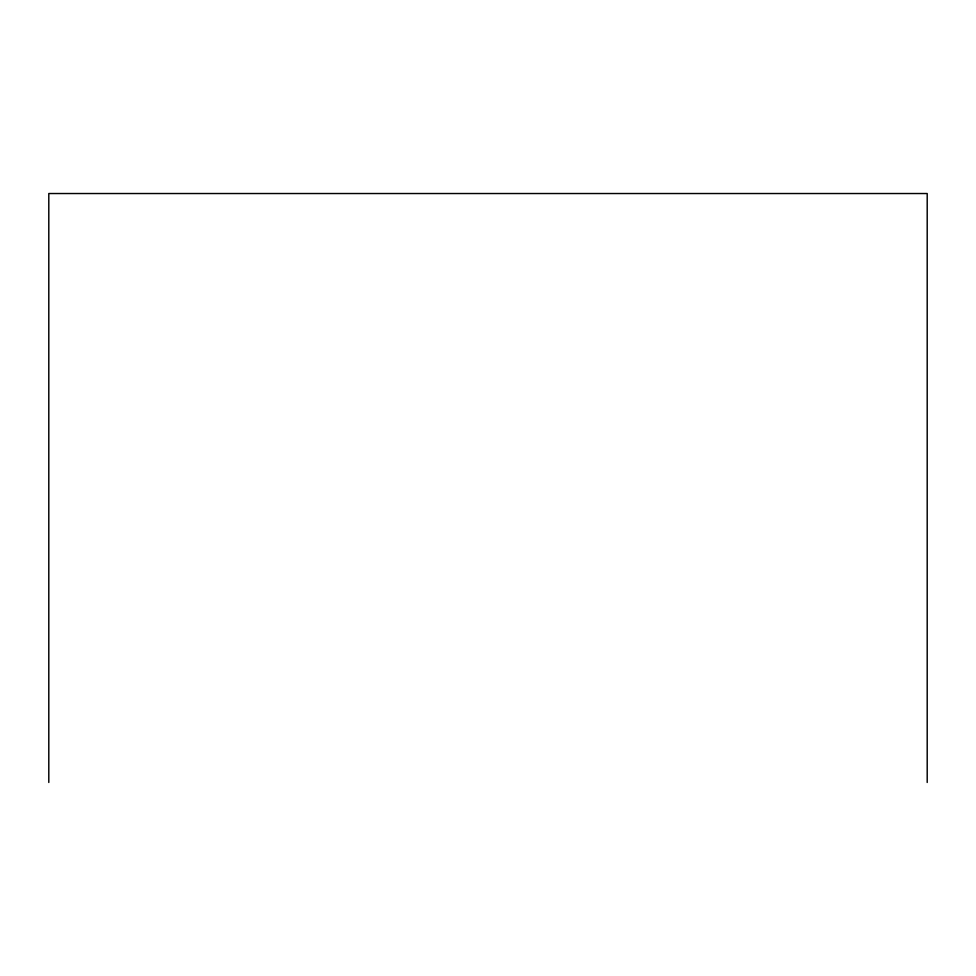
<?xml version="1.0" encoding="UTF-8"?>
<svg xmlns="http://www.w3.org/2000/svg" width="976" height="976" viewBox="0 0 976 976"><rect width="100%" height="100%" fill="white"/><g stroke="black" fill="none" stroke-linecap="round" stroke-linejoin="round"><path stroke-width="1.46" d="M927.2 782.471L927.2 193.529L48.8 193.529L48.8 782.471"/></g></svg>
